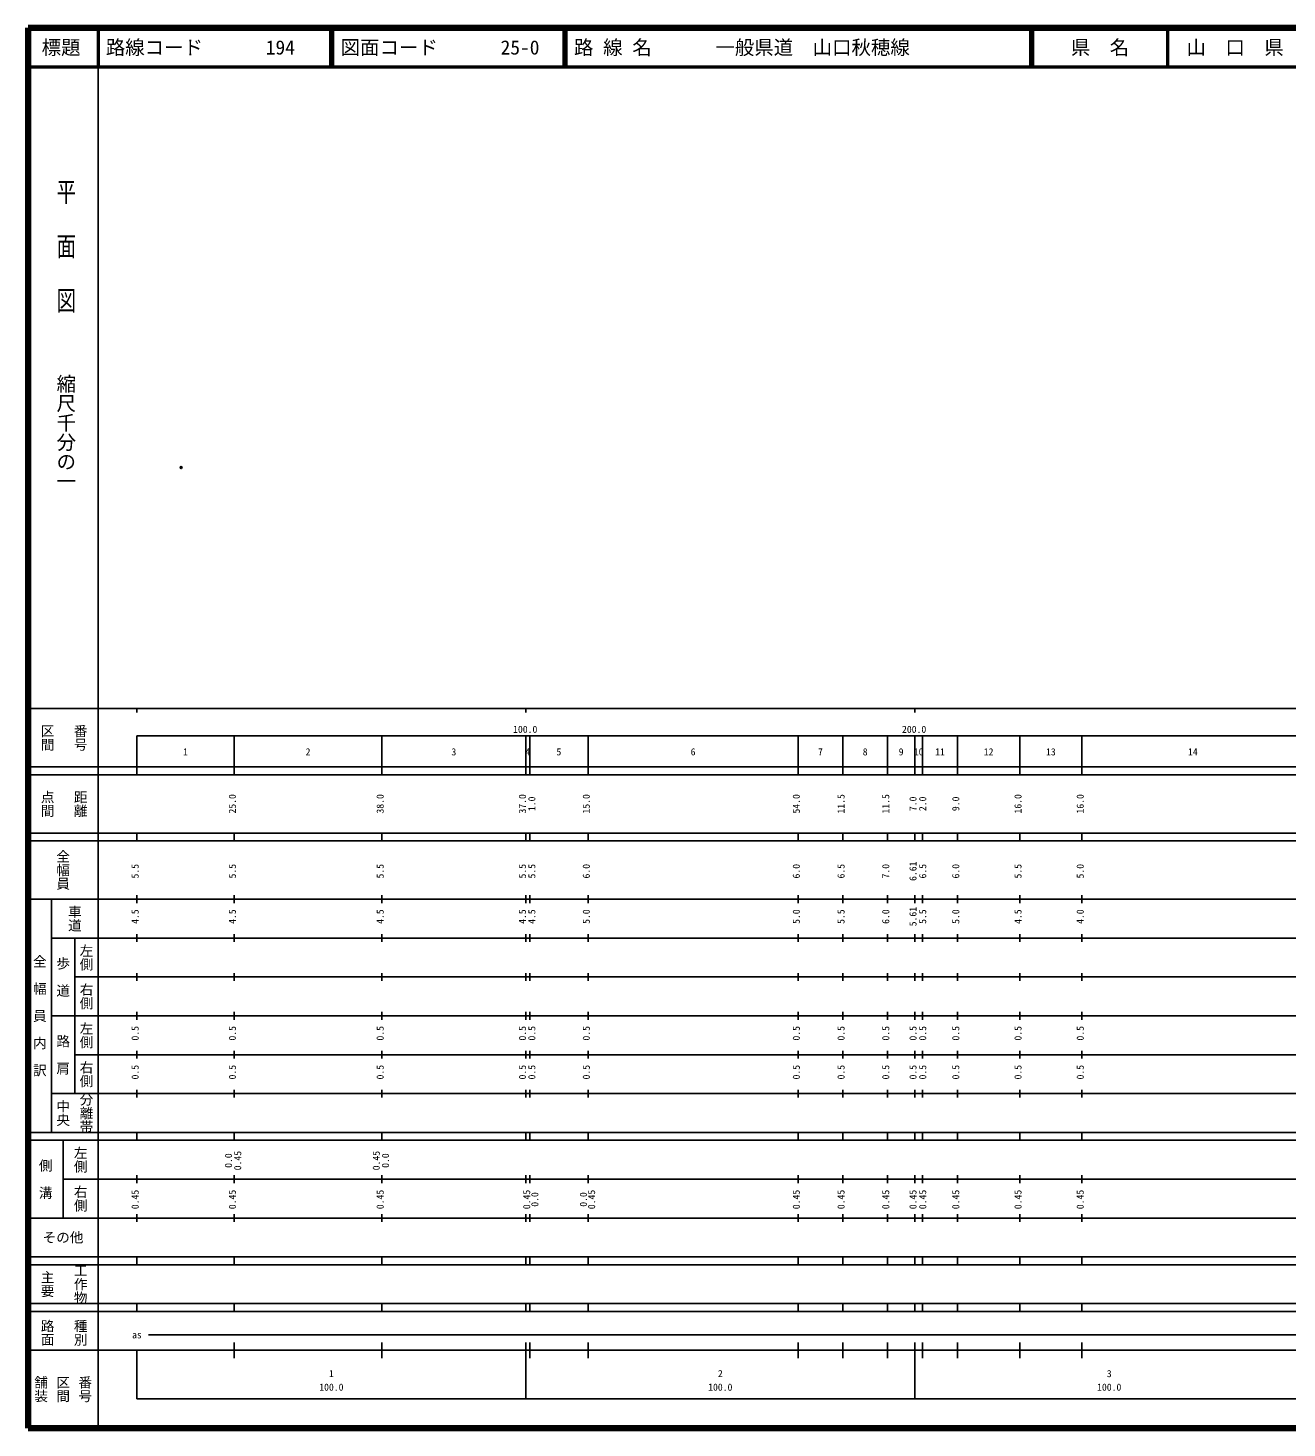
# Model space of a CAD drawing. Units: millimetres on the paper. Extents: x 40 to 680, y 20 to 380.
# Drawn here: x 40 to 363.7, y 20 to 380 of the extents above; entities that cross this region are included whole.
import ezdxf
from ezdxf.enums import TextEntityAlignment as Align

# ---------------------------------------------------------------- set-up
doc = ezdxf.new("R2010")
doc.units = ezdxf.units.MM
doc.header["$PDMODE"] = 32
doc.header["$PDSIZE"] = 0.5
doc.layers.add('M-OTRS', color=6, linetype='Continuous')
doc.layers.add('M-TTL-TXT', color=7, linetype='Continuous')
for name, color, linetype, lineweight in [('M-TTL', 2, 'Continuous', 140), ('M-TTL-BAND', 7, 'Continuous', 25), ('M-TTL-LINE', 7, 'Continuous', 50)]:
    doc.layers.add(name, color=color, linetype=linetype, lineweight=lineweight)
doc.styles.add('@ＭＳ ゴシック', font='')
doc.styles.add('ＭＳ ゴシック', font='')
doc.styles.get('@ＭＳ ゴシック').set_extended_font_data('@MS Gothic')
doc.styles.get('ＭＳ ゴシック').set_extended_font_data('MS Gothic')

msp = doc.modelspace()

# ---------------------------------------------------------------- linework, layer by layer
at = {"layer": 'M-OTRS'}
msp.add_point((79.37, 266.973), dxfattribs=at)
at = {"layer": 'M-TTL'}
for p, q in [((40, 380), (40, 20)), ((680, 380), (40, 380)), ((40, 20), (680, 20))]:
    msp.add_line(p, q, dxfattribs=at)
at = {"layer": 'M-TTL-BAND'}
for p, q in [((58, 370), (58, 20)), ((40, 205), (579, 205)), ((68, 205), (68, 204)), ((168, 205), (168, 204)), ((268, 205), (268, 204)), ((68, 198), (579, 198)), ((68, 198), (68, 188)), ((93, 188), (93, 198)), ((131, 188), (131, 198)), ((168, 188), (168, 198)), ((169, 188), (169, 198)), ((184, 188), (184, 198)), ((238, 188), (238, 198)), ((249.5, 188), (249.5, 198)), ((261, 188), (261, 198)), ((268, 188), (268, 198)), ((270, 188), (270, 198)), ((279, 188), (279, 198)), ((295, 188), (295, 198)), ((311, 188), (311, 198)), ((40, 190), (579, 190)), ((40, 188), (579, 188)), ((40, 173), (579, 173)), ((68, 171), (68, 173)), ((93, 171), (93, 173)), ((131, 171), (131, 173)), ((168, 171), (168, 173)), ((169, 171), (169, 173)), ((184, 171), (184, 173)), ((238, 171), (238, 173)), ((249.5, 171), (249.5, 173)), ((261, 171), (261, 173)), ((268, 171), (268, 173)), ((270, 171), (270, 173)), ((279, 171), (279, 173)), ((295, 171), (295, 173)), ((311, 171), (311, 173)), ((40, 171), (579, 171)), ((40, 156), (579, 156)), ((46, 96), (46, 156)), ((68, 155), (68, 157)), ((93, 155), (93, 157)), ((131, 155), (131, 157)), ((168, 155), (168, 157)), ((169, 155), (169, 157)), ((184, 155), (184, 157)), ((238, 155), (238, 157)), ((249.5, 155), (249.5, 157)), ((261, 155), (261, 157)), ((268, 155), (268, 157)), ((270, 155), (270, 157)), ((279, 155), (279, 157)), ((295, 155), (295, 157)), ((311, 155), (311, 157)), ((46, 146), (579, 146)), ((52, 146), (52, 106)), ((68, 145), (68, 147)), ((93, 145), (93, 147)), ((131, 145), (131, 147)), ((168, 145), (168, 147)), ((169, 145), (169, 147)), ((184, 145), (184, 147)), ((238, 145), (238, 147)), ((249.5, 145), (249.5, 147)), ((261, 145), (261, 147)), ((268, 145), (268, 147)), ((270, 145), (270, 147)), ((279, 145), (279, 147)), ((295, 145), (295, 147)), ((311, 145), (311, 147)), ((68, 135), (68, 137)), ((93, 135), (93, 137)), ((131, 135), (131, 137)), ((168, 135), (168, 137)), ((169, 135), (169, 137)), ((184, 135), (184, 137)), ((238, 135), (238, 137)), ((249.5, 135), (249.5, 137)), ((261, 135), (261, 137)), ((268, 135), (268, 137)), ((270, 135), (270, 137)), ((279, 135), (279, 137)), ((295, 135), (295, 137)), ((311, 135), (311, 137)), ((52, 136), (579, 136)), ((46, 126), (579, 126)), ((68, 125), (68, 127)), ((93, 125), (93, 127)), ((131, 125), (131, 127)), ((168, 125), (168, 127)), ((169, 125), (169, 127)), ((184, 125), (184, 127)), ((238, 125), (238, 127)), ((249.5, 125), (249.5, 127)), ((261, 125), (261, 127)), ((268, 125), (268, 127)), ((270, 125), (270, 127)), ((279, 125), (279, 127)), ((295, 125), (295, 127)), ((311, 125), (311, 127)), ((52, 116), (579, 116)), ((68, 115), (68, 117)), ((93, 115), (93, 117)), ((131, 115), (131, 117)), ((168, 115), (168, 117)), ((169, 115), (169, 117)), ((184, 115), (184, 117)), ((238, 115), (238, 117)), ((249.5, 115), (249.5, 117)), ((261, 115), (261, 117)), ((268, 115), (268, 117)), ((270, 115), (270, 117)), ((279, 115), (279, 117)), ((295, 115), (295, 117)), ((311, 115), (311, 117)), ((46, 106), (579, 106)), ((68, 105), (68, 107)), ((93, 105), (93, 107)), ((131, 105), (131, 107)), ((168, 105), (168, 107)), ((169, 105), (169, 107)), ((184, 105), (184, 107)), ((238, 105), (238, 107)), ((249.5, 105), (249.5, 107)), ((261, 105), (261, 107)), ((268, 105), (268, 107)), ((270, 105), (270, 107)), ((279, 105), (279, 107)), ((295, 105), (295, 107)), ((311, 105), (311, 107)), ((40, 96), (579, 96)), ((40, 94), (579, 94)), ((49, 94), (49, 74)), ((68, 94), (68, 96)), ((93, 94), (93, 96)), ((131, 94), (131, 96)), ((168, 94), (168, 96)), ((169, 94), (169, 96)), ((184, 94), (184, 96)), ((238, 94), (238, 96)), ((249.5, 94), (249.5, 96)), ((261, 94), (261, 96)), ((268, 94), (268, 96)), ((270, 94), (270, 96)), ((279, 94), (279, 96)), ((295, 94), (295, 96)), ((311, 94), (311, 96)), ((49, 84), (579, 84)), ((68, 83), (68, 85)), ((93, 83), (93, 85)), ((131, 83), (131, 85)), ((168, 83), (168, 85)), ((169, 83), (169, 85)), ((184, 83), (184, 85)), ((238, 83), (238, 85)), ((249.5, 83), (249.5, 85)), ((261, 83), (261, 85)), ((268, 83), (268, 85)), ((270, 83), (270, 85)), ((279, 83), (279, 85)), ((295, 83), (295, 85)), ((311, 83), (311, 85)), ((40, 74), (579, 74)), ((68, 73), (68, 75)), ((93, 73), (93, 75)), ((131, 73), (131, 75)), ((168, 73), (168, 75)), ((169, 73), (169, 75)), ((184, 73), (184, 75)), ((238, 73), (238, 75)), ((249.5, 73), (249.5, 75)), ((261, 73), (261, 75)), ((268, 73), (268, 75)), ((270, 73), (270, 75)), ((279, 73), (279, 75)), ((295, 73), (295, 75)), ((311, 73), (311, 75)), ((40, 64), (579, 64)), ((40, 62), (579, 62)), ((68, 62), (68, 64)), ((93, 62), (93, 64)), ((131, 62), (131, 64)), ((168, 62), (168, 64)), ((169, 62), (169, 64)), ((184, 62), (184, 64)), ((238, 62), (238, 64)), ((249.5, 62), (249.5, 64)), ((261, 62), (261, 64)), ((268, 62), (268, 64)), ((270, 62), (270, 64)), ((279, 62), (279, 64)), ((295, 62), (295, 64)), ((311, 62), (311, 64)), ((40, 52), (579, 52)), ((68, 50), (68, 52)), ((93, 50), (93, 52)), ((131, 50), (131, 52)), ((168, 50), (168, 52)), ((169, 50), (169, 52)), ((184, 50), (184, 52)), ((238, 50), (238, 52)), ((249.5, 50), (249.5, 52)), ((261, 50), (261, 52)), ((268, 50), (268, 52)), ((270, 50), (270, 52)), ((279, 50), (279, 52)), ((295, 50), (295, 52)), ((311, 50), (311, 52)), ((40, 50), (579, 50)), ((71, 44), (565, 44)), ((40, 40), (579, 40)), ((68, 40), (68, 27.5)), ((93, 38), (93, 42)), ((131, 38), (131, 42)), ((168, 27.5), (168, 42)), ((169, 38), (169, 42)), ((184, 38), (184, 42)), ((238, 38), (238, 42)), ((249.5, 38), (249.5, 42)), ((261, 38), (261, 42)), ((268, 27.5), (268, 42)), ((270, 38), (270, 42)), ((279, 38), (279, 42)), ((295, 38), (295, 42)), ((311, 38), (311, 42)), ((68, 27.5), (579, 27.5))]:
    msp.add_line(p, q, dxfattribs=at)
at = {"layer": 'M-TTL-LINE'}
for p, q in [((58, 380), (58, 370)), ((117.75, 380), (117.75, 370)), ((118.25, 380), (118.25, 370)), ((177.75, 380), (177.75, 370)), ((178.25, 380), (178.25, 370)), ((297.75, 380), (297.75, 370)), ((298.25, 380), (298.25, 370)), ((333, 380), (333, 370)), ((40, 370), (680, 370))]:
    msp.add_line(p, q, dxfattribs=at)

# ---------------------------------------------------------------- texts
at = {"layer": 'M-TTL-BAND', "style": '@ＭＳ ゴシック', "width": 1.4}
msp.add_text('平  面  図', height=3.666, rotation=270, dxfattribs=at).set_placement((49.777, 306.475), align=Align.MIDDLE_RIGHT)
at = {"layer": 'M-TTL-BAND', "style": '@ＭＳ ゴシック'}
msp.add_text('縮尺千分の一', height=3.666, rotation=270, dxfattribs=at).set_placement((49.777, 261.03), align=Align.MIDDLE_RIGHT)
for s, p in [('区間', (45, 197.5)), ('番号', (53.5, 197.5)), ('点間', (45, 180.5)), ('距離', (53.5, 180.5)), ('全幅員', (49, 163.5)), ('車道', (52, 151)), ('左側', (55, 141)), ('全\u3000幅\u3000員\u3000内\u3000訳', (43, 126)), ('歩\u3000道', (49, 136)), ('右側', (55, 131)), ('左側', (55, 121)), ('路\u3000肩', (49, 116)), ('右側', (55, 111)), ('分離帯', (55, 101)), ('中央', (49, 101)), ('左側', (53.5, 89)), ('側\u3000溝', (44.5, 84)), ('右側', (53.5, 79)), ('工作物', (53.5, 57)), ('主要', (45, 57)), ('路面', (45, 44.5)), ('種別', (53.5, 44.5)), ('舗装', (43.333, 30)), ('区間', (49, 30)), ('番号', (54.667, 30))]:
    msp.add_text(s, height=2.566, rotation=270, dxfattribs=at).set_placement(p, align=Align.MIDDLE_CENTER)
at = {"layer": 'M-TTL-BAND', "style": 'ＭＳ ゴシック'}
for s, p in [('100.0', (167.844, 198.195)), ('200.0', (267.844, 198.195)), ('1', (80.5, 192.405)), ('2', (112, 192.405)), ('3', (149.5, 192.405)), ('4', (168.5, 192.405)), ('5', (176.5, 192.405)), ('6', (211, 192.405)), ('7', (243.75, 192.405)), ('8', (255.25, 192.405)), ('9', (264.5, 192.405)), ('10', (269, 192.405)), ('11', (274.5, 192.405)), ('12', (287, 192.405)), ('13', (303, 192.405)), ('14', (339.5, 192.405)), ('as', (68, 42.5)), ('1', (118, 32.523)), ('2', (218, 32.523)), ('3', (318, 32.523)), ('100.0', (118, 29.033)), ('100.0', (218, 29.033)), ('100.0', (318, 29.033))]:
    msp.add_text(s, height=1.833, dxfattribs=at).set_placement(p, align=Align.BOTTOM_CENTER)
for s, p in [('25.0', (94, 180.5)), ('38.0', (132, 180.5)), ('37.0', (168.581, 180.5)), ('1.0', (171, 180.5)), ('15.0', (185, 180.5)), ('54.0', (239, 180.5)), ('11.5', (250.5, 180.5)), ('11.5', (262, 180.5)), ('7.0', (269, 180.5)), ('2.0', (271.5, 180.5)), ('9.0', (280, 180.5)), ('16.0', (296, 180.5)), ('16.0', (312, 180.5)), ('5.5', (69, 163.174)), ('5.5', (94, 163.174)), ('5.5', (132, 163.174)), ('5.5', (168.581, 163.174)), ('5.5', (171, 163.174)), ('6.0', (185, 163.174)), ('6.0', (239, 163.174)), ('6.5', (250.5, 163.174)), ('7.0', (262, 163.174)), ('6.61', (269, 163.174)), ('6.5', (271.5, 163.174)), ('6.0', (280, 163.174)), ('5.5', (296, 163.174)), ('5.0', (312, 163.174)), ('4.5', (69, 151.5)), ('4.5', (94, 151.5)), ('4.5', (132, 151.5)), ('4.5', (168.581, 151.5)), ('4.5', (171, 151.5)), ('5.0', (185, 151.5)), ('5.0', (239, 151.5)), ('5.5', (250.5, 151.5)), ('6.0', (262, 151.5)), ('5.61', (269, 151.5)), ('5.5', (271.5, 151.5)), ('5.0', (280, 151.5)), ('4.5', (296, 151.5)), ('4.0', (312, 151.5)), ('0.5', (69, 121.5)), ('0.5', (94, 121.5)), ('0.5', (132, 121.5)), ('0.5', (168.581, 121.5)), ('0.5', (171, 121.5)), ('0.5', (185, 121.5)), ('0.5', (239, 121.5)), ('0.5', (250.5, 121.5)), ('0.5', (262, 121.5)), ('0.5', (269, 121.5)), ('0.5', (271.5, 121.5)), ('0.5', (280, 121.5)), ('0.5', (296, 121.5)), ('0.5', (312, 121.5)), ('0.5', (69, 111.5)), ('0.5', (94, 111.5)), ('0.5', (132, 111.5)), ('0.5', (168.581, 111.5)), ('0.5', (171, 111.5)), ('0.5', (185, 111.5)), ('0.5', (239, 111.5)), ('0.5', (250.5, 111.5)), ('0.5', (262, 111.5)), ('0.5', (269, 111.5)), ('0.5', (271.5, 111.5)), ('0.5', (280, 111.5)), ('0.5', (296, 111.5)), ('0.5', (312, 111.5)), ('0.0', (93, 88.764)), ('0.45', (95.37, 88.764)), ('0.45', (131, 88.764)), ('0.0', (133.37, 88.764)), ('0.45', (69, 78.764)), ('0.45', (94, 78.764)), ('0.45', (132, 78.764)), ('0.45', (169.671, 78.764)), ('0.45', (169.671, 78.764)), ('0.0', (171.773, 78.764)), ('0.0', (184.258, 78.764)), ('0.45', (186.37, 78.764)), ('0.45', (239, 78.764)), ('0.45', (250.5, 78.764)), ('0.45', (262, 78.764)), ('0.45', (269, 78.764)), ('0.45', (271.5, 78.764)), ('0.45', (280, 78.764)), ('0.45', (296, 78.764)), ('0.45', (312, 78.764))]:
    msp.add_text(s, height=1.833, rotation=90, dxfattribs=at).set_placement(p, align=Align.BOTTOM_CENTER)
msp.add_text('その他', height=2.566, dxfattribs=at).set_placement((49, 69), align=Align.MIDDLE_CENTER)
at = {"layer": 'M-TTL-TXT', "style": 'ＭＳ ゴシック'}
for s, p in [('標題', (48.5, 375)), ('県\u3000名', (315.625, 375)), ('山\u3000口\u3000県', (350.375, 375))]:
    msp.add_text(s, height=3.666, dxfattribs=at).set_placement(p, align=Align.MIDDLE_CENTER)
for s, p in [('路線コード', (60, 375)), ('194', (101.142, 375)), ('図面コード', (120.38, 375)), ('25-0', (161.521, 375)), ('路 線 名', (180.38, 375)), ('一般県道\u3000山口秋穂線', (216.734, 375))]:
    msp.add_text(s, height=3.666, dxfattribs=at).set_placement(p, align=Align.MIDDLE_LEFT)

doc.saveas('drawing.dxf')
